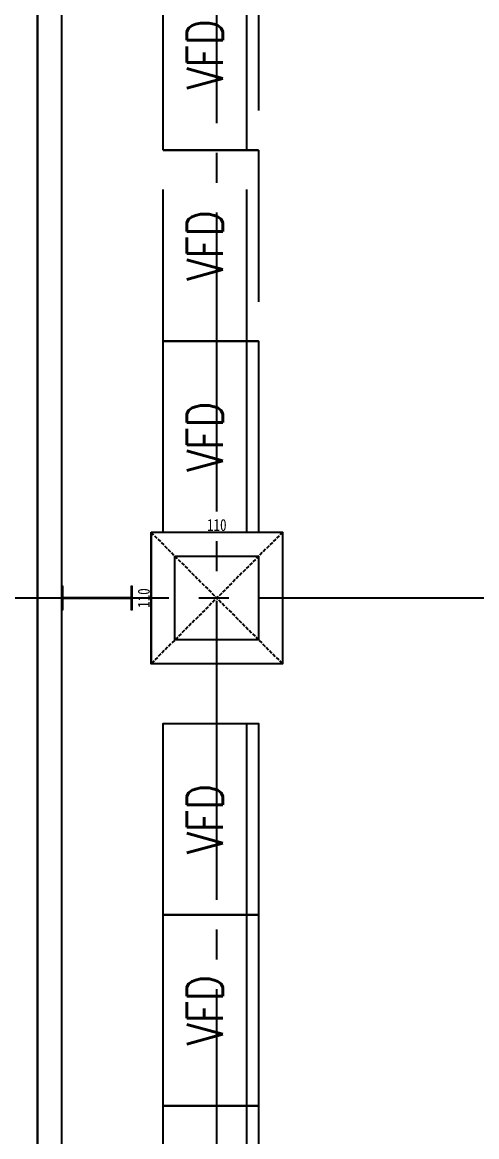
# Model space of a CAD drawing. Extents: x -18489 to 195597, y -1599 to 112111.
# Drawn here: x -17441 to -17061, y 2332 to 3264 of the extents above; entities that cross this region are included whole.
import ezdxf
from ezdxf.enums import TextEntityAlignment as Align

# ---------------------------------------------------------------- set-up
doc = ezdxf.new("R2010")
doc.units = 0
doc.header["$LTSCALE"] = 100
for name, pattern in [('188K-SM-03-F10-MECH-EQ-Y2257103$0$Micron CUP L10 HVAC EQU$0$DASHED', [19.05, 12.7, -6.35]), ('X-CUB3-L10$0$COL-CEN-LIN', [3.25, 2.5, -0.25, 0.25, -0.25]), ('X-CUB3-L10$0$HIDDEN', [0.4, 0.3, -0.1])]:
    doc.linetypes.add(name, pattern=pattern)
for name, color, linetype in [('188K-SM-03-F10-MECH-EQ-Y2257103$0$0 Xref', 8, 'Continuous'), ('188K-SM-03-F10-MECH-EQ-Y2257103$0$Micron CUP L10 HVAC EQU$0$M-FUTURE-EQU', 253, '188K-SM-03-F10-MECH-EQ-Y2257103$0$Micron CUP L10 HVAC EQU$0$DASHED'), ('188K-SM-03-F10-MECH-EQ-Y2257103$0$Micron CUP L10 HVAC EQU$0$M-MECH-EQU', 136, 'Continuous'), ('188K-SM-03-F10-MECH-EQ-Y2257103$0$Micron CUP L10 HVAC EQU$0$M-PHASE1 AREA', 252, 'Continuous'), ('X-CUB3-L10$0$CCL', 8, 'X-CUB3-L10$0$COL-CEN-LIN'), ('X-CUB3-L10$0$COL', 8, 'Continuous'), ('X-CUB3-L10$0$COL-S', 8, 'Continuous'), ('X-CUB3-L10$0$WALL-DR', 8, 'Continuous'), ('X-CUB3-L10$0$WALL-G', 8, 'Continuous')]:
    doc.layers.add(name, color=color, linetype=linetype)
doc.styles.add('188K-SM-03-F10-MECH-EQ-Y2257103$0$Micron CUP L10 HVAC EQU$0$AA-TXT', font='simplex.shx', dxfattribs={"bigfont": 'china.shx'})
doc.styles.add('X-CUB3-L10$0$DIM', font='', dxfattribs={"width": 0.8})
doc.styles.get('X-CUB3-L10$0$DIM').set_extended_font_data('MingLiU')
doc.dimstyles.new('X-CUB3-L10$0$JJP_005_defpoint', dxfattribs={"dimtxt": 20, "dimasz": 0.5, "dimexe": 0.5, "dimexo": 0.5, "dimgap": 0.5, "dimtad": 1, "dimdsep": 46, "dimtxsty": 'X-CUB3-L10$0$DIM', "dimblk": 'X-CUB3-L10$0$_None', "dimcen": 10, "dimclrd": 256, "dimclre": 256, "dimclrt": 256, "dimadec": 0, "dimazin": 0, "dimtfac": 1, "dimtix": 1, "dimtmove": 2, "dimatfit": 3, "dimldrblk": 'X-CUB3-L10$0$_None', "dimfxl": 0.5, "dimtolj": 1, "dimtzin": 0, "dimarcsym": 0})

# ---------------------------------------------------------------- blocks, each defined once
blk = doc.blocks.new('*D439')
at = {"layer": 'DefPoints', "lineweight": -2, "transparency": 16777216}
blk.add_line((0, 0), (110, 0), dxfattribs=at)
at = {"layer": 'DefPoints', "color": 0, "transparency": 16777216}
for p in [(0, 0), (110, 0), (110, 0)]:
    blk.add_point(p, dxfattribs=at)
at = {"layer": 'DefPoints', "transparency": 16777216, "insert": (55, 6.07), "char_height": 10, "attachment_point": 5, "style": 'X-CUB3-L10$0$DIM'}
blk.add_mtext('\\A1;110', dxfattribs=at)
blk = doc.blocks.new('X-CUB3-L10$0$_None')
blk = doc.blocks.new('*D440')
at = {"layer": 'DefPoints', "lineweight": -2, "transparency": 16777216}
blk.add_line((0, 0), (0, -110), dxfattribs=at)
at = {"layer": 'DefPoints', "color": 0, "transparency": 16777216}
for p in [(0, 0), (0, -110), (0, -110)]:
    blk.add_point(p, dxfattribs=at)
at = {"layer": 'DefPoints', "transparency": 16777216, "insert": (-6.07, -55), "char_height": 10, "attachment_point": 5, "rotation": 90, "style": 'X-CUB3-L10$0$DIM'}
blk.add_mtext('\\A1;110', dxfattribs=at)
blk = doc.blocks.new('188K-SM-03-F10-MECH-EQ-Y2257103$0$Micron CUP L10 HVAC EQU$0$A$C0c53ceb0')
at = {"layer": '188K-SM-03-F10-MECH-EQ-Y2257103$0$Micron CUP L10 HVAC EQU$0$M-PHASE1 AREA'}
for p, q in [((-11100, 19199.99999), (-11100, 20799.99999)), ((-11100, 15999.99999), (-11100, 17599.99999)), ((-11100, 14399.99999), (-11100, 15999.99999)), ((-11100, 12799.99999), (-11100, 14399.99999))]:
    blk.add_line(p, q, dxfattribs=at)
for points in [[(-11000, 19199.99999), (-11800, 19199.99999), (-11800, 20799.99999), (-11000, 20799.99999)], [(-11000, 15999.99999), (-11800, 15999.99999), (-11800, 17599.99999), (-11000, 17599.99999)], [(-11000, 14399.99999), (-11800, 14399.99999), (-11800, 15999.99999), (-11000, 15999.99999)], [(-11000, 12799.99999), (-11800, 12799.99999), (-11800, 14399.99999), (-11000, 14399.99999)]]:
    blk.add_lwpolyline(points, close=True, dxfattribs=at)
at = {"layer": '188K-SM-03-F10-MECH-EQ-Y2257103$0$Micron CUP L10 HVAC EQU$0$M-PHASE1 AREA', "style": '188K-SM-03-F10-MECH-EQ-Y2257103$0$Micron CUP L10 HVAC EQU$0$AA-TXT', "width": 0.8}
for p in [(-11450, 19999.99999), (-11450, 16799.99999), (-11450, 15199.99999)]:
    blk.add_text('VFD', height=300, rotation=90, dxfattribs=at).set_placement(p, align=Align.MIDDLE_CENTER)
blk = doc.blocks.new('188K-SM-03-F10-MECH-EQ-Y2257103$0$Micron CUP L10 HVAC EQU')
at = {"layer": '188K-SM-03-F10-MECH-EQ-Y2257103$0$Micron CUP L10 HVAC EQU$0$M-MECH-EQU'}
blk.add_blockref('188K-SM-03-F10-MECH-EQ-Y2257103$0$Micron CUP L10 HVAC EQU$0$A$C0c53ceb0', (-206166.7, 2082.2), dxfattribs=at)
at = {"layer": '188K-SM-03-F10-MECH-EQ-Y2257103$0$Micron CUP L10 HVAC EQU$0$M-FUTURE-EQU'}
for p, q in [((-217266.7, 24482.2), (-217266.7, 26082.2)), ((-217266.7, 22882.2), (-217266.7, 24482.2))]:
    blk.add_line(p, q, dxfattribs=at)
for points in [[(-217166.7, 24482.2), (-217966.7, 24482.2), (-217966.7, 26082.2), (-217166.7, 26082.2)], [(-217166.7, 22882.2), (-217966.7, 22882.2), (-217966.7, 24482.2), (-217166.7, 24482.2)]]:
    blk.add_lwpolyline(points, close=True, dxfattribs=at)
at = {"layer": '188K-SM-03-F10-MECH-EQ-Y2257103$0$Micron CUP L10 HVAC EQU$0$M-FUTURE-EQU', "style": '188K-SM-03-F10-MECH-EQ-Y2257103$0$Micron CUP L10 HVAC EQU$0$AA-TXT', "width": 0.8}
for p in [(-217616.7, 25282.2), (-217616.7, 23682.2)]:
    blk.add_text('VFD', height=300, rotation=90, dxfattribs=at).set_placement(p, align=Align.MIDDLE_CENTER)
blk = doc.blocks.new('188K-SM-03-F10-MECH-EQ-Y2257103')
at = {"layer": '188K-SM-03-F10-MECH-EQ-Y2257103$0$0 Xref', "xscale": 0.1, "yscale": 0.1, "zscale": 0.1}
blk.add_blockref('188K-SM-03-F10-MECH-EQ-Y2257103$0$Micron CUP L10 HVAC EQU', (4473.52, 709.2), dxfattribs=at)
blk = doc.blocks.new('*U438')
at = {"layer": 'DefPoints', "linetype": 'X-CUB3-L10$0$HIDDEN', "ltscale": 0.1}
for p, q in [((110, 0), (0, -110)), ((0, 0), (110, -110))]:
    blk.add_line(p, q, dxfattribs=at)
at = {"layer": 'X-CUB3-L10$0$COL', "ltscale": 0.1}
blk.add_lwpolyline([(0, 0), (110, 0), (110, -110), (0, -110)], close=True, dxfattribs=at)
at = {"layer": 'DefPoints'}
dim = blk.add_linear_dim(base=(110, 0), p1=(0, 0), p2=(110, 0), dimstyle='X-CUB3-L10$0$JJP_005_defpoint', override={"dimtxt": 10}, dxfattribs=at)
dim.commit()
dim.dimension.update_dxf_attribs({"geometry": '*D439', "text_midpoint": (55, 6.067)})
dim = blk.add_linear_dim(base=(0, -110), p1=(0, 0), p2=(0, -110), angle=90, dimstyle='X-CUB3-L10$0$JJP_005_defpoint', override={"dimtxt": 10}, dxfattribs=at)
dim.commit()
dim.dimension.update_dxf_attribs({"geometry": '*D440', "text_midpoint": (-6.067, -55)})
blk = doc.blocks.new('X-CUB3-L10$0$CUB3-10')
at = {"layer": 'X-CUB3-L10$0$CCL'}
for p, q in [((-4440, 0), (-4440, 9982.459)), ((720, 3502.459), (-5160, 3502.459))]:
    blk.add_line(p, q, dxfattribs=at)
at = {"layer": 'X-CUB3-L10$0$COL-S'}
blk.add_lwpolyline([(-4475, 3537.459), (-4405, 3537.459), (-4405, 3467.459), (-4475, 3467.459)], close=True, dxfattribs=at)
at = {"layer": 'X-CUB3-L10$0$COL'}
blk.add_blockref('*U438', (-4495, 3557.459), dxfattribs=at)
blk = doc.blocks.new('X-CUB3-L10')
at = {"layer": 'X-CUB3-L10$0$COL-S'}
blk.add_lwpolyline([(-17313.15, 2817.46), (-17243.15, 2817.46), (-17243.15, 2747.46), (-17313.15, 2747.46)], close=True, dxfattribs=at)
at = {"layer": 'X-CUB3-L10$0$COL-S', "color": 2, "lineweight": 0, "ltscale": 10, "flags": 128}
blk.add_lwpolyline([(-17408.15, 2792.41), (-17408.15, 2772.51), (-17406.65, 2772.51), (-17406.65, 2781.96), (-17350.05, 2781.96), (-17350.05, 2772.51), (-17348.55, 2772.51), (-17348.55, 2792.41), (-17350.05, 2792.41), (-17350.05, 2782.96), (-17406.65, 2782.96), (-17406.65, 2792.41)], close=True, dxfattribs=at)
at = {"layer": 'X-CUB3-L10$0$WALL-DR'}
blk.add_line((-17428.15, 1867.46), (-17428.15, 6702.46), dxfattribs=at)
blk.add_lwpolyline([(-17213.15, 6737.46), (-17373.15, 6737.46, 0.414214), (-17408.15, 6702.46), (-17408.15, 1887.46), (-17323.15, 1887.46)], format="xyb", dxfattribs=at)
at = {"layer": 'X-CUB3-L10$0$WALL-G'}
blk.add_lwpolyline([(-17428.15, 6702.46), (-17428.15, 1812.46, 0.414214), (-17373.15, 1757.46), (-17373.15, 1757.46), (-17343.15, 1757.46), (-17343.15, 1497.46), (-17373.15, 1497.46, 0.414214), (-17428.15, 1442.46), (-17428.15, 643.46, 0.414214), (-17258.15, 473.46), (-16353.15, 473.46, 0.414214), (-16183.15, 643.46), (-16183.15, 807.46)], format="xyb", dxfattribs=at)
at = {"layer": 'X-CUB3-L10$0$CCL'}
blk.add_blockref('X-CUB3-L10$0$CUB3-10', (-12838.15, -720), dxfattribs=at)
at = {"layer": 'X-CUB3-L10$0$COL'}
blk.add_blockref('*U438', (-17333.15, 2837.46), dxfattribs=at)

msp = doc.modelspace()

# ---------------------------------------------------------------- block references
msp.add_blockref('X-CUB3-L10', (0, 0))

# ---------------------------------------------------------------- next in the draw order: block references
msp.add_blockref('188K-SM-03-F10-MECH-EQ-Y2257103', (0, 0))

doc.saveas('drawing.dxf')
